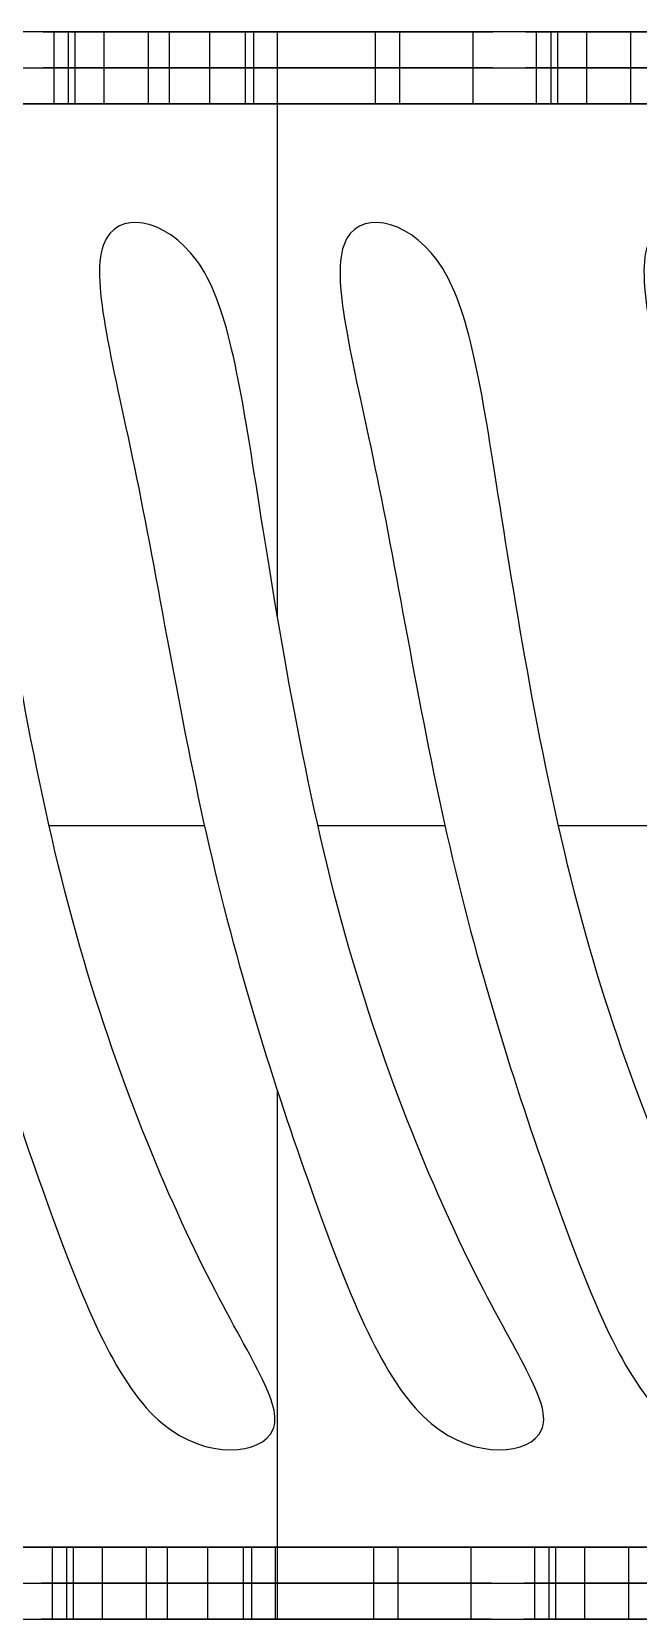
# Model space of a CAD drawing. Header units: millimetres. Extents: x -1400 to 322, y -767 to 376.
# Drawn here: x -736.2 to -635.3, y 65.3 to 329.3 of the extents above; entities that cross this region are included whole.
import ezdxf

# ---------------------------------------------------------------- set-up
doc = ezdxf.new("R2010")
doc.units = ezdxf.units.MM
doc.layers.add('Default', color=18, linetype='Continuous', true_color=0x000000)

msp = doc.modelspace()

# ---------------------------------------------------------------- linework, layer by layer
at = {"layer": 'Default'}
for p, q in [((-435.33, 329.31, 14), (-955.33, 329.31, 14)), ((-635.33, 329.31, 106), (-955.33, 329.31, 106)), ((-702.04, 329.31, 60), (-751.99, 329.31, 60)), ((-732.5, 329.31, 68.78), (-732.5, 317.31, 68.78)), ((-730.11, 329.31, 30.62), (-730.11, 317.31, 30.62)), ((-729, 329.31, 81.83), (-729, 317.31, 81.83)), ((-724.17, 329.31, 52.8), (-724.17, 317.31, 52.8)), ((-716.85, 329.31, 64.59), (-716.85, 317.31, 64.59)), ((-713.35, 329.31, 77.64), (-713.35, 317.31, 77.64)), ((-706.63, 329.31, 24.33), (-706.63, 317.31, 24.33)), ((-700.69, 329.31, 46.51), (-700.69, 317.31, 46.51)), ((-699.33, 329.31, 79.63), (-699.33, 317.31, 79.63)), ((-699.33, 329.31, 56.67), (-699.33, 317.31, 56.67)), ((-695.33, 329.31, 14), (-695.33, 329.31, 53.86)), ((-695.33, 329.31, 82.45), (-695.33, 329.31, 106)), ((-695.33, 317.31, 14), (-695.33, 329.31, 14)), ((-695.33, 317.31, 106), (-695.33, 329.31, 106)), ((-679.05, 329.31, 43.39), (-679.05, 317.31, 43.39)), ((-679.05, 329.31, 29.88), (-679.05, 317.31, 29.88)), ((-675.02, 329.31, 56.67), (-675.02, 317.31, 56.67)), ((-675.02, 329.31, 79.63), (-675.02, 317.31, 79.63)), ((-615.95, 329.31, 60), (-672.31, 329.31, 60)), ((-662.84, 329.31, 29.88), (-662.84, 317.31, 29.88)), ((-662.84, 329.31, 43.39), (-662.84, 317.31, 43.39)), ((-652.28, 329.31, 69.74), (-652.28, 317.31, 69.74)), ((-649.89, 329.31, 31.58), (-649.89, 317.31, 31.58)), ((-648.78, 329.31, 82.78), (-648.78, 317.31, 82.78)), ((-643.95, 329.31, 53.76), (-643.95, 317.31, 53.76)), ((-636.62, 329.31, 65.54), (-636.62, 317.31, 65.54)), ((-955.33, 323.31, 14), (-435.33, 323.31, 14)), ((-955.33, 323.31, 106), (-635.33, 323.31, 106)), ((-435.33, 317.31, 14), (-955.33, 317.31, 14)), ((-435.33, 317.31, 26), (-955.33, 317.31, 26)), ((-435.33, 317.31, 20), (-955.33, 317.31, 20)), ((-955.33, 317.31, 14), (-435.33, 317.31, 14)), ((-955.33, 317.31, 106), (-635.33, 317.31, 106)), ((-751.99, 317.31, 60), (-702.04, 317.31, 60)), ((-695.33, 317.31, 14), (-695.33, 317.31, 26)), ((-695.33, 232.03, 14), (-695.33, 317.31, 14)), ((-695.33, 232.03, 26), (-695.33, 317.31, 26)), ((-695.33, 317.31, 14), (-695.33, 317.31, 53.86)), ((-695.33, 317.31, 82.45), (-695.33, 317.31, 106)), ((-672.31, 317.31, 60), (-615.95, 317.31, 60)), ((-724.3, 293.79, 14), (-724.3, 293.79, 26)), ((-684.3, 293.79, 14), (-684.3, 293.79, 26)), ((-708.77, 291.31, 14), (-708.77, 291.31, 26)), ((-668.77, 291.31, 14), (-668.77, 291.31, 26)), ((-718.75, 255.14, 14), (-718.75, 255.14, 26)), ((-678.75, 255.14, 14), (-678.75, 255.14, 26)), ((-698.6, 252.26, 14), (-698.6, 252.26, 26)), ((-658.6, 252.26, 14), (-658.6, 252.26, 26)), ((-733.3, 197.31, 14), (-707.47, 197.31, 14)), ((-733.3, 197.31, 26), (-707.47, 197.31, 26)), ((-688.61, 197.31, 14), (-667.47, 197.31, 14)), ((-688.61, 197.31, 26), (-667.47, 197.31, 26)), ((-648.61, 197.31, 14), (-616.93, 197.31, 14)), ((-648.61, 197.31, 26), (-616.93, 197.31, 26)), ((-706.2, 191.77, 14), (-706.2, 191.77, 26)), ((-666.2, 191.77, 14), (-666.2, 191.77, 26)), ((-729.43, 181.64, 14), (-729.43, 181.64, 26)), ((-684.73, 181.64, 14), (-684.73, 181.64, 26)), ((-644.73, 181.64, 14), (-644.73, 181.64, 26)), ((-695.33, 77.31, 14), (-695.33, 153.21, 14)), ((-695.33, 77.31, 26), (-695.33, 153.21, 26)), ((-733.29, 133.67, 14), (-733.29, 133.67, 26)), ((-688.6, 133.67, 14), (-688.6, 133.67, 26)), ((-648.6, 133.67, 14), (-648.6, 133.67, 26)), ((-707.03, 122.6, 14), (-707.03, 122.6, 26)), ((-662.34, 122.6, 14), (-662.34, 122.6, 26)), ((-714.46, 97.86, 14), (-714.46, 97.86, 26)), ((-669.76, 97.86, 14), (-669.76, 97.86, 26)), ((-696.08, 96.81, 14), (-696.08, 96.81, 26)), ((-651.39, 96.81, 14), (-651.39, 96.81, 26)), ((-435.64, 77.31, 13.79), (-955.64, 77.31, 13.79)), ((-955.33, 77.31, 14), (-435.33, 77.31, 14)), ((-955.33, 77.31, 26), (-435.33, 77.31, 26)), ((-955.33, 77.31, 20), (-435.33, 77.31, 20)), ((-635.33, 77.31, 106), (-955.33, 77.31, 106)), ((-702.42, 77.31, 59.89), (-752.24, 77.31, 59.89)), ((-732.81, 77.31, 68.57), (-732.81, 65.31, 68.57)), ((-730.42, 77.31, 30.41), (-730.42, 65.31, 30.41)), ((-729.31, 77.31, 81.62), (-729.31, 65.31, 81.62)), ((-724.48, 77.31, 52.59), (-724.48, 65.31, 52.59)), ((-717.15, 77.31, 64.38), (-717.15, 65.31, 64.38)), ((-713.66, 77.31, 77.42), (-713.66, 65.31, 77.42)), ((-706.94, 77.31, 24.12), (-706.94, 65.31, 24.12)), ((-701, 77.31, 46.3), (-701, 65.31, 46.3)), ((-699.64, 77.31, 79.42), (-699.64, 65.31, 79.42)), ((-699.64, 77.31, 56.46), (-699.64, 65.31, 56.46)), ((-695.64, 65.31, 13.79), (-695.64, 77.31, 13.79)), ((-695.48, 77.31, 13.79), (-695.48, 77.31, 53.57)), ((-695.48, 77.31, 82.31), (-695.48, 77.31, 106)), ((-695.33, 77.31, 14), (-695.33, 77.31, 26)), ((-695.33, 65.31, 106), (-695.33, 77.31, 106)), ((-679.35, 77.31, 43.18), (-679.35, 65.31, 43.18)), ((-679.35, 77.31, 29.67), (-679.35, 65.31, 29.67)), ((-675.33, 77.31, 56.46), (-675.33, 65.31, 56.46)), ((-675.33, 77.31, 79.42), (-675.33, 65.31, 79.42)), ((-616.32, 77.31, 59.89), (-672.56, 77.31, 59.89)), ((-663.15, 77.31, 29.67), (-663.15, 65.31, 29.67)), ((-663.15, 77.31, 43.18), (-663.15, 65.31, 43.18)), ((-652.59, 77.31, 69.53), (-652.59, 65.31, 69.53)), ((-650.2, 77.31, 31.37), (-650.2, 65.31, 31.37)), ((-649.09, 77.31, 82.57), (-649.09, 65.31, 82.57)), ((-644.26, 77.31, 53.54), (-644.26, 65.31, 53.54)), ((-636.93, 77.31, 65.33), (-636.93, 65.31, 65.33)), ((-955.64, 71.31, 13.79), (-435.64, 71.31, 13.79)), ((-955.33, 71.31, 106), (-635.33, 71.31, 106)), ((-955.64, 65.31, 13.79), (-435.64, 65.31, 13.79)), ((-955.33, 65.31, 106), (-635.33, 65.31, 106)), ((-752.24, 65.31, 59.89), (-702.42, 65.31, 59.89)), ((-695.48, 65.31, 13.79), (-695.48, 65.31, 53.57)), ((-695.48, 65.31, 82.31), (-695.48, 65.31, 106)), ((-672.56, 65.31, 59.89), (-616.32, 65.31, 59.89))]:
    msp.add_line(p, q, dxfattribs=at)
at = {"layer": 'Default', "extrusion": (0, 1, 0)}
for points, knots in [([(-729, 329.31, 81.83), (-738.58, 329.31, 77.4), (-732.5, 329.31, 68.78), (-726.42, 329.31, 60.16), (-716.85, 329.31, 64.59), (-707.27, 329.31, 69.02), (-713.35, 329.31, 77.64), (-719.43, 329.31, 86.26), (-729, 329.31, 81.83)], [0, 0, 0, 35.004634, 35.004634, 70.009269, 70.009269, 105.013903, 105.013903, 140.018537, 140.018537, 140.018537]), ([(-724.17, 329.31, 52.8), (-738.88, 329.31, 44.86), (-730.11, 329.31, 30.62), (-721.34, 329.31, 16.39), (-706.63, 329.31, 24.33), (-691.92, 329.31, 32.27), (-700.69, 329.31, 46.51), (-709.46, 329.31, 60.74), (-724.17, 329.31, 52.8)], [0, 0, 0, 35.004634, 35.004634, 70.009269, 70.009269, 105.013903, 105.013903, 140.018537, 140.018537, 140.018537]), ([(-675.02, 329.31, 56.67), (-662.87, 329.31, 68.15), (-675.02, 329.31, 79.63), (-687.18, 329.31, 91.11), (-699.33, 329.31, 79.63), (-711.49, 329.31, 68.15), (-699.33, 329.31, 56.67), (-687.18, 329.31, 45.19), (-675.02, 329.31, 56.67)], [0, 0, 0, 35.004634, 35.004634, 70.009269, 70.009269, 105.013903, 105.013903, 140.018537, 140.018537, 140.018537]), ([(-662.84, 329.31, 29.88), (-654.73, 329.31, 36.64), (-662.84, 329.31, 43.39), (-670.94, 329.31, 50.14), (-679.05, 329.31, 43.39), (-687.15, 329.31, 36.64), (-679.05, 329.31, 29.88), (-670.94, 329.31, 23.13), (-662.84, 329.31, 29.88)], [0, 0, 0, 35.004634, 35.004634, 70.009269, 70.009269, 105.013903, 105.013903, 140.018537, 140.018537, 140.018537]), ([(-643.95, 329.31, 53.76), (-658.66, 329.31, 45.81), (-649.89, 329.31, 31.58), (-641.12, 329.31, 17.34), (-626.41, 329.31, 25.29), (-611.7, 329.31, 33.23), (-620.47, 329.31, 47.46), (-629.24, 329.31, 61.7), (-643.95, 329.31, 53.76)], [0, 0, 0, 35.004634, 35.004634, 70.009269, 70.009269, 105.013903, 105.013903, 140.018537, 140.018537, 140.018537]), ([(-729, 323.31, 81.83), (-738.58, 323.31, 77.4), (-732.5, 323.31, 68.78), (-726.42, 323.31, 60.16), (-716.85, 323.31, 64.59), (-707.27, 323.31, 69.02), (-713.35, 323.31, 77.64), (-719.43, 323.31, 86.26), (-729, 323.31, 81.83)], [0, 0, 0, 35.004634, 35.004634, 70.009269, 70.009269, 105.013903, 105.013903, 140.018537, 140.018537, 140.018537]), ([(-724.17, 323.31, 52.8), (-738.88, 323.31, 44.86), (-730.11, 323.31, 30.62), (-721.34, 323.31, 16.39), (-706.63, 323.31, 24.33), (-691.92, 323.31, 32.27), (-700.69, 323.31, 46.51), (-709.46, 323.31, 60.74), (-724.17, 323.31, 52.8)], [0, 0, 0, 35.004634, 35.004634, 70.009269, 70.009269, 105.013903, 105.013903, 140.018537, 140.018537, 140.018537]), ([(-675.02, 323.31, 56.67), (-662.87, 323.31, 68.15), (-675.02, 323.31, 79.63), (-687.18, 323.31, 91.11), (-699.33, 323.31, 79.63), (-711.49, 323.31, 68.15), (-699.33, 323.31, 56.67), (-687.18, 323.31, 45.19), (-675.02, 323.31, 56.67)], [0, 0, 0, 35.004634, 35.004634, 70.009269, 70.009269, 105.013903, 105.013903, 140.018537, 140.018537, 140.018537]), ([(-662.84, 323.31, 29.88), (-654.73, 323.31, 36.64), (-662.84, 323.31, 43.39), (-670.94, 323.31, 50.14), (-679.05, 323.31, 43.39), (-687.15, 323.31, 36.64), (-679.05, 323.31, 29.88), (-670.94, 323.31, 23.13), (-662.84, 323.31, 29.88)], [0, 0, 0, 35.004634, 35.004634, 70.009269, 70.009269, 105.013903, 105.013903, 140.018537, 140.018537, 140.018537]), ([(-643.95, 323.31, 53.76), (-658.66, 323.31, 45.81), (-649.89, 323.31, 31.58), (-641.12, 323.31, 17.34), (-626.41, 323.31, 25.29), (-611.7, 323.31, 33.23), (-620.47, 323.31, 47.46), (-629.24, 323.31, 61.7), (-643.95, 323.31, 53.76)], [0, 0, 0, 35.004634, 35.004634, 70.009269, 70.009269, 105.013903, 105.013903, 140.018537, 140.018537, 140.018537]), ([(-724.17, 317.31, 52.8), (-709.46, 317.31, 60.74), (-700.69, 317.31, 46.51), (-691.92, 317.31, 32.27), (-706.63, 317.31, 24.33), (-721.34, 317.31, 16.39), (-730.11, 317.31, 30.62), (-738.88, 317.31, 44.86), (-724.17, 317.31, 52.8)], [-140.018537, -140.018537, -140.018537, -105.013903, -105.013903, -70.009269, -70.009269, -35.004634, -35.004634, 0, 0, 0]), ([(-675.02, 317.31, 56.67), (-687.18, 317.31, 45.19), (-699.33, 317.31, 56.67), (-711.49, 317.31, 68.15), (-699.33, 317.31, 79.63), (-687.18, 317.31, 91.11), (-675.02, 317.31, 79.63), (-662.87, 317.31, 68.15), (-675.02, 317.31, 56.67)], [-140.018537, -140.018537, -140.018537, -105.013903, -105.013903, -70.009269, -70.009269, -35.004634, -35.004634, 0, 0, 0]), ([(-662.84, 317.31, 29.88), (-670.94, 317.31, 23.13), (-679.05, 317.31, 29.88), (-687.15, 317.31, 36.64), (-679.05, 317.31, 43.39), (-670.94, 317.31, 50.14), (-662.84, 317.31, 43.39), (-654.73, 317.31, 36.64), (-662.84, 317.31, 29.88)], [-140.018537, -140.018537, -140.018537, -105.013903, -105.013903, -70.009269, -70.009269, -35.004634, -35.004634, 0, 0, 0]), ([(-643.95, 317.31, 53.76), (-629.24, 317.31, 61.7), (-620.47, 317.31, 47.46), (-611.7, 317.31, 33.23), (-626.41, 317.31, 25.29), (-641.12, 317.31, 17.34), (-649.89, 317.31, 31.58), (-658.66, 317.31, 45.81), (-643.95, 317.31, 53.76)], [-140.018537, -140.018537, -140.018537, -105.013903, -105.013903, -70.009269, -70.009269, -35.004634, -35.004634, 0, 0, 0]), ([(-675.33, 77.31, 56.46), (-663.17, 77.31, 67.94), (-675.33, 77.31, 79.42), (-687.49, 77.31, 90.9), (-699.64, 77.31, 79.42), (-711.8, 77.31, 67.94), (-699.64, 77.31, 56.46), (-687.49, 77.31, 44.98), (-675.33, 77.31, 56.46)], [0, 0, 0, 35.004634, 35.004634, 70.009269, 70.009269, 105.013903, 105.013903, 140.018537, 140.018537, 140.018537]), ([(-649.09, 77.31, 82.57), (-658.67, 77.31, 78.15), (-652.59, 77.31, 69.53), (-646.51, 77.31, 60.91), (-636.93, 77.31, 65.33), (-627.36, 77.31, 69.76), (-633.44, 77.31, 78.38), (-639.52, 77.31, 87), (-649.09, 77.31, 82.57)], [0, 0, 0, 35.004634, 35.004634, 70.009269, 70.009269, 105.013903, 105.013903, 140.018537, 140.018537, 140.018537]), ([(-675.33, 71.31, 56.46), (-663.17, 71.31, 67.94), (-675.33, 71.31, 79.42), (-687.49, 71.31, 90.9), (-699.64, 71.31, 79.42), (-711.8, 71.31, 67.94), (-699.64, 71.31, 56.46), (-687.49, 71.31, 44.98), (-675.33, 71.31, 56.46)], [0, 0, 0, 35.004634, 35.004634, 70.009269, 70.009269, 105.013903, 105.013903, 140.018537, 140.018537, 140.018537]), ([(-649.09, 71.31, 82.57), (-658.67, 71.31, 78.15), (-652.59, 71.31, 69.53), (-646.51, 71.31, 60.91), (-636.93, 71.31, 65.33), (-627.36, 71.31, 69.76), (-633.44, 71.31, 78.38), (-639.52, 71.31, 87), (-649.09, 71.31, 82.57)], [0, 0, 0, 35.004634, 35.004634, 70.009269, 70.009269, 105.013903, 105.013903, 140.018537, 140.018537, 140.018537]), ([(-675.33, 65.31, 56.46), (-687.49, 65.31, 44.98), (-699.64, 65.31, 56.46), (-711.8, 65.31, 67.94), (-699.64, 65.31, 79.42), (-687.49, 65.31, 90.9), (-675.33, 65.31, 79.42), (-663.17, 65.31, 67.94), (-675.33, 65.31, 56.46)], [-140.018537, -140.018537, -140.018537, -105.013903, -105.013903, -70.009269, -70.009269, -35.004634, -35.004634, 0, 0, 0])]:
    msp.add_rational_spline(points, [1, 0.707106781187, 1, 0.707106781187, 1, 0.707106781187, 1, 0.707106781187, 1], degree=2, knots=knots, dxfattribs=at)
at = {"layer": 'Default', "extrusion": (0, -1, 0)}
for points, knots in [([(-648.78, 329.31, 82.78), (-658.36, 329.31, 78.36), (-652.28, 329.31, 69.74), (-646.2, 329.31, 61.12), (-636.62, 329.31, 65.54), (-627.05, 329.31, 69.97), (-633.13, 329.31, 78.59), (-639.21, 329.31, 87.21), (-648.78, 329.31, 82.78)], [0, 0, 0, 35.004634, 35.004634, 70.009269, 70.009269, 105.013903, 105.013903, 140.018537, 140.018537, 140.018537]), ([(-648.78, 323.31, 82.78), (-658.36, 323.31, 78.36), (-652.28, 323.31, 69.74), (-646.2, 323.31, 61.12), (-636.62, 323.31, 65.54), (-627.05, 323.31, 69.97), (-633.13, 323.31, 78.59), (-639.21, 323.31, 87.21), (-648.78, 323.31, 82.78)], [0, 0, 0, 35.004634, 35.004634, 70.009269, 70.009269, 105.013903, 105.013903, 140.018537, 140.018537, 140.018537]), ([(-729, 317.31, 81.83), (-719.43, 317.31, 86.26), (-713.35, 317.31, 77.64), (-707.27, 317.31, 69.02), (-716.85, 317.31, 64.59), (-726.42, 317.31, 60.16), (-732.5, 317.31, 68.78), (-738.58, 317.31, 77.4), (-729, 317.31, 81.83)], [-140.018537, -140.018537, -140.018537, -105.013903, -105.013903, -70.009269, -70.009269, -35.004634, -35.004634, 0, 0, 0]), ([(-648.78, 317.31, 82.78), (-639.21, 317.31, 87.21), (-633.13, 317.31, 78.59), (-627.05, 317.31, 69.97), (-636.62, 317.31, 65.54), (-646.2, 317.31, 61.12), (-652.28, 317.31, 69.74), (-658.36, 317.31, 78.36), (-648.78, 317.31, 82.78)], [-140.018537, -140.018537, -140.018537, -105.013903, -105.013903, -70.009269, -70.009269, -35.004634, -35.004634, 0, 0, 0]), ([(-729.31, 77.31, 81.62), (-738.89, 77.31, 77.19), (-732.81, 77.31, 68.57), (-726.73, 77.31, 59.95), (-717.15, 77.31, 64.38), (-707.58, 77.31, 68.8), (-713.66, 77.31, 77.42), (-719.74, 77.31, 86.04), (-729.31, 77.31, 81.62)], [0, 0, 0, 35.004634, 35.004634, 70.009269, 70.009269, 105.013903, 105.013903, 140.018537, 140.018537, 140.018537]), ([(-724.48, 77.31, 52.59), (-739.19, 77.31, 44.65), (-730.42, 77.31, 30.41), (-721.65, 77.31, 16.18), (-706.94, 77.31, 24.12), (-692.23, 77.31, 32.06), (-701, 77.31, 46.3), (-709.77, 77.31, 60.53), (-724.48, 77.31, 52.59)], [0, 0, 0, 35.004634, 35.004634, 70.009269, 70.009269, 105.013903, 105.013903, 140.018537, 140.018537, 140.018537]), ([(-663.15, 77.31, 29.67), (-655.04, 77.31, 36.43), (-663.15, 77.31, 43.18), (-671.25, 77.31, 49.93), (-679.35, 77.31, 43.18), (-687.46, 77.31, 36.43), (-679.35, 77.31, 29.67), (-671.25, 77.31, 22.92), (-663.15, 77.31, 29.67)], [0, 0, 0, 35.004634, 35.004634, 70.009269, 70.009269, 105.013903, 105.013903, 140.018537, 140.018537, 140.018537]), ([(-644.26, 77.31, 53.54), (-658.97, 77.31, 45.6), (-650.2, 77.31, 31.37), (-641.43, 77.31, 17.13), (-626.72, 77.31, 25.07), (-612.01, 77.31, 33.02), (-620.78, 77.31, 47.25), (-629.54, 77.31, 61.49), (-644.26, 77.31, 53.54)], [0, 0, 0, 35.004634, 35.004634, 70.009269, 70.009269, 105.013903, 105.013903, 140.018537, 140.018537, 140.018537]), ([(-729.31, 71.31, 81.62), (-738.89, 71.31, 77.19), (-732.81, 71.31, 68.57), (-726.73, 71.31, 59.95), (-717.15, 71.31, 64.38), (-707.58, 71.31, 68.8), (-713.66, 71.31, 77.42), (-719.74, 71.31, 86.04), (-729.31, 71.31, 81.62)], [0, 0, 0, 35.004634, 35.004634, 70.009269, 70.009269, 105.013903, 105.013903, 140.018537, 140.018537, 140.018537]), ([(-724.48, 71.31, 52.59), (-739.19, 71.31, 44.65), (-730.42, 71.31, 30.41), (-721.65, 71.31, 16.18), (-706.94, 71.31, 24.12), (-692.23, 71.31, 32.06), (-701, 71.31, 46.3), (-709.77, 71.31, 60.53), (-724.48, 71.31, 52.59)], [0, 0, 0, 35.004634, 35.004634, 70.009269, 70.009269, 105.013903, 105.013903, 140.018537, 140.018537, 140.018537]), ([(-663.15, 71.31, 29.67), (-655.04, 71.31, 36.43), (-663.15, 71.31, 43.18), (-671.25, 71.31, 49.93), (-679.35, 71.31, 43.18), (-687.46, 71.31, 36.43), (-679.35, 71.31, 29.67), (-671.25, 71.31, 22.92), (-663.15, 71.31, 29.67)], [0, 0, 0, 35.004634, 35.004634, 70.009269, 70.009269, 105.013903, 105.013903, 140.018537, 140.018537, 140.018537]), ([(-644.26, 71.31, 53.54), (-658.97, 71.31, 45.6), (-650.2, 71.31, 31.37), (-641.43, 71.31, 17.13), (-626.72, 71.31, 25.07), (-612.01, 71.31, 33.02), (-620.78, 71.31, 47.25), (-629.54, 71.31, 61.49), (-644.26, 71.31, 53.54)], [0, 0, 0, 35.004634, 35.004634, 70.009269, 70.009269, 105.013903, 105.013903, 140.018537, 140.018537, 140.018537]), ([(-729.31, 65.31, 81.62), (-719.74, 65.31, 86.04), (-713.66, 65.31, 77.42), (-707.58, 65.31, 68.8), (-717.15, 65.31, 64.38), (-726.73, 65.31, 59.95), (-732.81, 65.31, 68.57), (-738.89, 65.31, 77.19), (-729.31, 65.31, 81.62)], [-140.018537, -140.018537, -140.018537, -105.013903, -105.013903, -70.009269, -70.009269, -35.004634, -35.004634, 0, 0, 0]), ([(-724.48, 65.31, 52.59), (-709.77, 65.31, 60.53), (-701, 65.31, 46.3), (-692.23, 65.31, 32.06), (-706.94, 65.31, 24.12), (-721.65, 65.31, 16.18), (-730.42, 65.31, 30.41), (-739.19, 65.31, 44.65), (-724.48, 65.31, 52.59)], [-140.018537, -140.018537, -140.018537, -105.013903, -105.013903, -70.009269, -70.009269, -35.004634, -35.004634, 0, 0, 0]), ([(-663.15, 65.31, 29.67), (-671.25, 65.31, 22.92), (-679.35, 65.31, 29.67), (-687.46, 65.31, 36.43), (-679.35, 65.31, 43.18), (-671.25, 65.31, 49.93), (-663.15, 65.31, 43.18), (-655.04, 65.31, 36.43), (-663.15, 65.31, 29.67)], [-140.018537, -140.018537, -140.018537, -105.013903, -105.013903, -70.009269, -70.009269, -35.004634, -35.004634, 0, 0, 0]), ([(-649.09, 65.31, 82.57), (-639.52, 65.31, 87), (-633.44, 65.31, 78.38), (-627.36, 65.31, 69.76), (-636.93, 65.31, 65.33), (-646.51, 65.31, 60.91), (-652.59, 65.31, 69.53), (-658.67, 65.31, 78.15), (-649.09, 65.31, 82.57)], [-140.018537, -140.018537, -140.018537, -105.013903, -105.013903, -70.009269, -70.009269, -35.004634, -35.004634, 0, 0, 0]), ([(-644.26, 65.31, 53.54), (-629.54, 65.31, 61.49), (-620.78, 65.31, 47.25), (-612.01, 65.31, 33.02), (-626.72, 65.31, 25.07), (-641.43, 65.31, 17.13), (-650.2, 65.31, 31.37), (-658.97, 65.31, 45.6), (-644.26, 65.31, 53.54)], [-140.018537, -140.018537, -140.018537, -105.013903, -105.013903, -70.009269, -70.009269, -35.004634, -35.004634, 0, 0, 0])]:
    msp.add_rational_spline(points, [1, 0.707106781187, 1, 0.707106781187, 1, 0.707106781187, 1, 0.707106781187, 1], degree=2, knots=knots, dxfattribs=at)
at = {"layer": 'Default'}
for points in [[(-768.99, 293.79, 14), (-766.82, 299.94, 14), (-758.57, 298.31, 14), (-753.47, 291.31, 14), (-748.36, 284.31, 14), (-746.41, 271.94, 14), (-743.3, 252.26, 14), (-740.19, 232.57, 14), (-735.93, 205.59, 14), (-729.43, 181.64, 14), (-722.93, 157.69, 14), (-714.19, 136.78, 14), (-707.03, 122.6, 14), (-699.86, 108.43, 14), (-694.27, 100.98, 14), (-696.08, 96.81, 14), (-697.89, 92.64, 14), (-707.1, 91.74, 14), (-714.46, 97.86, 14), (-721.81, 103.98, 14), (-727.3, 117.12, 14), (-733.29, 133.67, 14), (-739.29, 150.22, 14), (-745.8, 170.18, 14), (-750.89, 191.77, 14), (-755.98, 213.36, 14), (-759.64, 236.57, 14), (-763.44, 255.14, 14), (-767.23, 273.71, 14), (-771.15, 287.64, 14), (-768.99, 293.79, 14)], [(-768.99, 293.79, 26), (-766.82, 299.94, 26), (-758.57, 298.31, 26), (-753.47, 291.31, 26), (-748.36, 284.31, 26), (-746.41, 271.94, 26), (-743.3, 252.26, 26), (-740.19, 232.57, 26), (-735.93, 205.59, 26), (-729.43, 181.64, 26), (-722.93, 157.69, 26), (-714.19, 136.78, 26), (-707.03, 122.6, 26), (-699.86, 108.43, 26), (-694.27, 100.98, 26), (-696.08, 96.81, 26), (-697.89, 92.64, 26), (-707.1, 91.74, 26), (-714.46, 97.86, 26), (-721.81, 103.98, 26), (-727.3, 117.12, 26), (-733.29, 133.67, 26), (-739.29, 150.22, 26), (-745.8, 170.18, 26), (-750.89, 191.77, 26), (-755.98, 213.36, 26), (-759.64, 236.57, 26), (-763.44, 255.14, 26), (-767.23, 273.71, 26), (-771.15, 287.64, 26), (-768.99, 293.79, 26)], [(-724.3, 293.79, 14), (-722.13, 299.94, 14), (-713.88, 298.31, 14), (-708.77, 291.31, 14), (-703.67, 284.31, 14), (-701.71, 271.94, 14), (-698.6, 252.26, 14), (-695.5, 232.57, 14), (-691.23, 205.59, 14), (-684.73, 181.64, 14), (-678.23, 157.69, 14), (-669.5, 136.78, 14), (-662.34, 122.6, 14), (-655.17, 108.43, 14), (-649.58, 100.98, 14), (-651.39, 96.81, 14), (-653.2, 92.64, 14), (-662.41, 91.74, 14), (-669.76, 97.86, 14), (-677.12, 103.98, 14), (-682.6, 117.12, 14), (-688.6, 133.67, 14), (-694.6, 150.22, 14), (-701.11, 170.18, 14), (-706.2, 191.77, 14), (-711.29, 213.36, 14), (-714.95, 236.57, 14), (-718.75, 255.14, 14), (-722.54, 273.71, 14), (-726.46, 287.64, 14), (-724.3, 293.79, 14)], [(-724.3, 293.79, 26), (-722.13, 299.94, 26), (-713.88, 298.31, 26), (-708.77, 291.31, 26), (-703.67, 284.31, 26), (-701.71, 271.94, 26), (-698.6, 252.26, 26), (-695.5, 232.57, 26), (-691.23, 205.59, 26), (-684.73, 181.64, 26), (-678.23, 157.69, 26), (-669.5, 136.78, 26), (-662.34, 122.6, 26), (-655.17, 108.43, 26), (-649.58, 100.98, 26), (-651.39, 96.81, 26), (-653.2, 92.64, 26), (-662.41, 91.74, 26), (-669.76, 97.86, 26), (-677.12, 103.98, 26), (-682.6, 117.12, 26), (-688.6, 133.67, 26), (-694.6, 150.22, 26), (-701.11, 170.18, 26), (-706.2, 191.77, 26), (-711.29, 213.36, 26), (-714.95, 236.57, 26), (-718.75, 255.14, 26), (-722.54, 273.71, 26), (-726.46, 287.64, 26), (-724.3, 293.79, 26)], [(-684.3, 293.79, 14), (-682.13, 299.94, 14), (-673.88, 298.31, 14), (-668.77, 291.31, 14), (-663.67, 284.31, 14), (-661.71, 271.94, 14), (-658.6, 252.26, 14), (-655.5, 232.57, 14), (-651.23, 205.59, 14), (-644.73, 181.64, 14), (-638.23, 157.69, 14), (-629.5, 136.78, 14), (-622.34, 122.6, 14), (-615.17, 108.43, 14), (-609.58, 100.98, 14), (-611.39, 96.81, 14), (-613.2, 92.64, 14), (-622.41, 91.74, 14), (-629.76, 97.86, 14), (-637.12, 103.98, 14), (-642.6, 117.12, 14), (-648.6, 133.67, 14), (-654.6, 150.22, 14), (-661.11, 170.18, 14), (-666.2, 191.77, 14), (-671.29, 213.36, 14), (-674.95, 236.57, 14), (-678.75, 255.14, 14), (-682.54, 273.71, 14), (-686.46, 287.64, 14), (-684.3, 293.79, 14)], [(-684.3, 293.79, 26), (-682.13, 299.94, 26), (-673.88, 298.31, 26), (-668.77, 291.31, 26), (-663.67, 284.31, 26), (-661.71, 271.94, 26), (-658.6, 252.26, 26), (-655.5, 232.57, 26), (-651.23, 205.59, 26), (-644.73, 181.64, 26), (-638.23, 157.69, 26), (-629.5, 136.78, 26), (-622.34, 122.6, 26), (-615.17, 108.43, 26), (-609.58, 100.98, 26), (-611.39, 96.81, 26), (-613.2, 92.64, 26), (-622.41, 91.74, 26), (-629.76, 97.86, 26), (-637.12, 103.98, 26), (-642.6, 117.12, 26), (-648.6, 133.67, 26), (-654.6, 150.22, 26), (-661.11, 170.18, 26), (-666.2, 191.77, 26), (-671.29, 213.36, 26), (-674.95, 236.57, 26), (-678.75, 255.14, 26), (-682.54, 273.71, 26), (-686.46, 287.64, 26), (-684.3, 293.79, 26)], [(-633.76, 293.79, 14), (-631.59, 299.94, 14), (-623.34, 298.31, 14), (-618.23, 291.31, 14), (-613.13, 284.31, 14), (-611.18, 271.94, 14), (-608.07, 252.26, 14), (-604.96, 232.57, 14), (-600.69, 205.59, 14), (-594.2, 181.64, 14), (-587.7, 157.69, 14), (-578.96, 136.78, 14), (-571.8, 122.6, 14), (-564.63, 108.43, 14), (-559.04, 100.98, 14), (-560.85, 96.81, 14), (-562.66, 92.64, 14), (-571.87, 91.74, 14), (-579.23, 97.86, 14), (-586.58, 103.98, 14), (-592.07, 117.12, 14), (-598.06, 133.67, 14), (-604.06, 150.22, 14), (-610.57, 170.18, 14), (-615.66, 191.77, 14), (-620.75, 213.36, 14), (-624.41, 236.57, 14), (-628.21, 255.14, 14), (-632, 273.71, 14), (-635.92, 287.64, 14), (-633.76, 293.79, 14)], [(-633.76, 293.79, 26), (-631.59, 299.94, 26), (-623.34, 298.31, 26), (-618.23, 291.31, 26), (-613.13, 284.31, 26), (-611.18, 271.94, 26), (-608.07, 252.26, 26), (-604.96, 232.57, 26), (-600.69, 205.59, 26), (-594.2, 181.64, 26), (-587.7, 157.69, 26), (-578.96, 136.78, 26), (-571.8, 122.6, 26), (-564.63, 108.43, 26), (-559.04, 100.98, 26), (-560.85, 96.81, 26), (-562.66, 92.64, 26), (-571.87, 91.74, 26), (-579.23, 97.86, 26), (-586.58, 103.98, 26), (-592.07, 117.12, 26), (-598.06, 133.67, 26), (-604.06, 150.22, 26), (-610.57, 170.18, 26), (-615.66, 191.77, 26), (-620.75, 213.36, 26), (-624.41, 236.57, 26), (-628.21, 255.14, 26), (-632, 273.71, 26), (-635.92, 287.64, 26), (-633.76, 293.79, 26)]]:
    msp.add_open_spline(points, degree=3, knots=[0, 0, 0, 0, 51.144202, 51.144202, 51.144202, 102.288404, 102.288404, 102.288404, 153.432606, 153.432606, 153.432606, 204.576808, 204.576808, 204.576808, 255.721009, 255.721009, 255.721009, 306.865211, 306.865211, 306.865211, 358.009413, 358.009413, 358.009413, 409.153615, 409.153615, 409.153615, 460.297817, 460.297817, 460.297817, 511.442019, 511.442019, 511.442019, 511.442019], dxfattribs=at)

doc.saveas('drawing.dxf')
